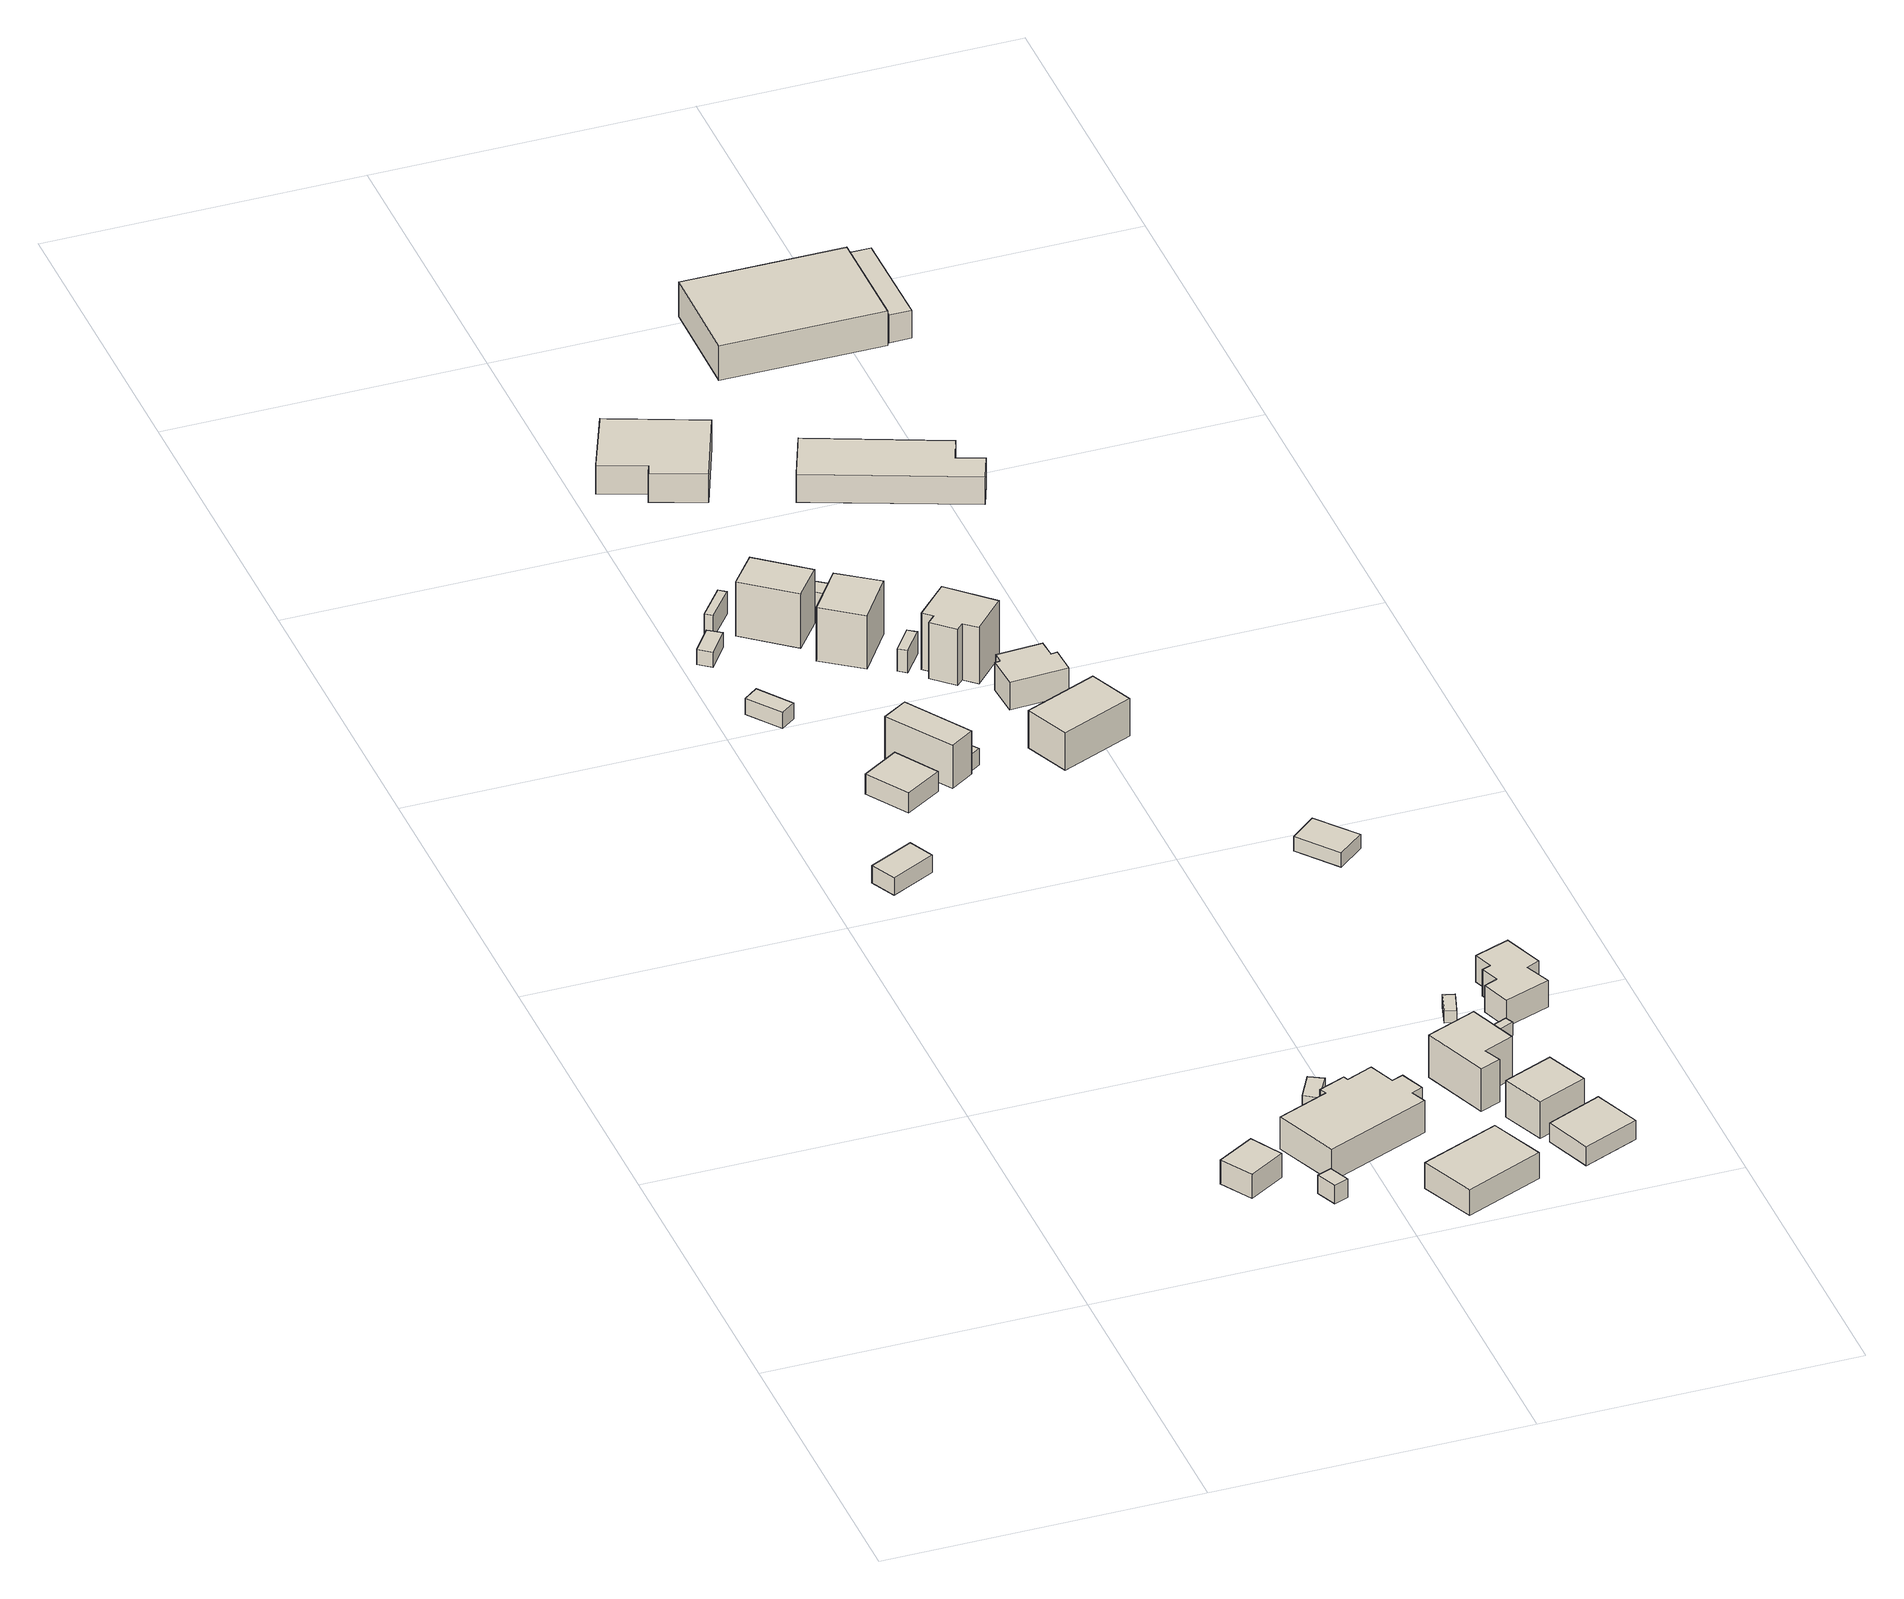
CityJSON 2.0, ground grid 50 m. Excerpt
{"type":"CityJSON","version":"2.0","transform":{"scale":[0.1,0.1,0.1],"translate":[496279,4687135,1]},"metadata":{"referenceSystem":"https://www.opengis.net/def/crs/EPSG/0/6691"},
"CityObjects":{
"building1":{"type":"Building","attributes":{"usage":"461","yearOfConstruction":"0001","measuredHeight":13,"storeysAboveGround":9999,"storeysBelowGround":9999,"BuildingDetailAttribute.siteArea":-9999,"BuildingDetailAttribute.totalFloorArea":-9999,"BuildingDetailAttribute.buildingFootprintArea":-9999,"BuildingDetailAttribute.buildingRoofEdgeArea":-9999,"BuildingDetailAttribute.buildingStructureOrgType":"9","BuildingDetailAttribute.fireproofStructureType":"1011","BuildingDetailAttribute.urbanPlanType":"21","BuildingDetailAttribute.areaClassificationType":"22","BuildingDetailAttribute.districtsAndZonesType":"99","BuildingDetailAttribute.landUseType":"231","BuildingDetailAttribute.buildingCoverageRate":-9999,"BuildingDetailAttribute.floorAreaRate":-9999,"BuildingDetailAttribute.specifiedBuildingCoverageRate":-9999,"BuildingDetailAttribute.specifiedFloorAreaRate":-9999,"BuildingDetailAttribute.surveyYear":2018,"TsunamiRiskAttribute.description":"1","TsunamiRiskAttribute.rank":"2","TsunamiRiskAttribute.depth":0.58,"LandSlideRiskAttribute.description":"1","LandSlideRiskAttribute.areaType":"2","BuildingIDAttribute.prefecture":"01","BuildingIDAttribute.city":"01205","RealEstateIDAttribute.realEstateIDOfBuilding":"4302000074258-0000","RealEstateIDAttribute.numberOfRealEstateIDOfLand":52,"RealEstateIDAttribute.realEstateIDOfLand":"4302000085739-0000","RealEstateIDAttribute.matchingScore":96},"geometry":[{"type":"Solid","lod":"1","boundaries":[[[[0,1,2,3]],[[2,4,5,3]],[[1,6,4,2]],[[0,7,6,1]],[[3,5,7,0]],[[4,6,7,5]]]]}]},
"building2":{"type":"Building","attributes":{"usage":"431","yearOfConstruction":1957,"measuredHeight":-9999,"storeysAboveGround":1,"storeysBelowGround":9999,"BuildingDetailAttribute.siteArea":4878,"BuildingDetailAttribute.totalFloorArea":60,"BuildingDetailAttribute.buildingFootprintArea":60,"BuildingDetailAttribute.buildingRoofEdgeArea":34.9,"BuildingDetailAttribute.buildingStructureOrgType":"1","BuildingDetailAttribute.fireproofStructureType":"1003","BuildingDetailAttribute.urbanPlanType":"21","BuildingDetailAttribute.areaClassificationType":"22","BuildingDetailAttribute.districtsAndZonesType":"5","BuildingDetailAttribute.landUseType":"261","BuildingDetailAttribute.buildingCoverageRate":1,"BuildingDetailAttribute.floorAreaRate":1,"BuildingDetailAttribute.specifiedBuildingCoverageRate":60,"BuildingDetailAttribute.specifiedFloorAreaRate":200,"BuildingDetailAttribute.surveyYear":2018,"LandSlideRiskAttribute.description":"2","LandSlideRiskAttribute.areaType":"1","BuildingIDAttribute.prefecture":"01","BuildingIDAttribute.city":"01205"},"geometry":[{"type":"Solid","lod":"1","boundaries":[[[[8,9,10,11]],[[10,12,13,11]],[[9,14,12,10]],[[8,15,14,9]],[[11,13,15,8]],[[12,14,15,13]]]]}]},
"building3":{"type":"Building","attributes":{"usage":"461","yearOfConstruction":"0001","measuredHeight":3.5,"storeysAboveGround":9999,"storeysBelowGround":9999,"BuildingDetailAttribute.siteArea":-9999,"BuildingDetailAttribute.totalFloorArea":-9999,"BuildingDetailAttribute.buildingFootprintArea":-9999,"BuildingDetailAttribute.buildingRoofEdgeArea":-9999,"BuildingDetailAttribute.buildingStructureOrgType":"9","BuildingDetailAttribute.fireproofStructureType":"1011","BuildingDetailAttribute.urbanPlanType":"21","BuildingDetailAttribute.areaClassificationType":"22","BuildingDetailAttribute.districtsAndZonesType":"99","BuildingDetailAttribute.landUseType":"231","BuildingDetailAttribute.buildingCoverageRate":-9999,"BuildingDetailAttribute.floorAreaRate":-9999,"BuildingDetailAttribute.specifiedBuildingCoverageRate":-9999,"BuildingDetailAttribute.specifiedFloorAreaRate":-9999,"BuildingDetailAttribute.surveyYear":2018,"TsunamiRiskAttribute.description":"1","TsunamiRiskAttribute.rank":"2","TsunamiRiskAttribute.depth":1.19,"LandSlideRiskAttribute.description":"1","LandSlideRiskAttribute.areaType":"1","BuildingIDAttribute.prefecture":"01","BuildingIDAttribute.city":"01205"},"geometry":[{"type":"Solid","lod":"1","boundaries":[[[[16,17,18,19]],[[18,20,21,19]],[[17,22,20,18]],[[16,23,22,17]],[[19,21,23,16]],[[20,22,23,21]]]]}]},
"building4":{"type":"Building","attributes":{"usage":"461","yearOfConstruction":"0001","measuredHeight":2.8,"storeysAboveGround":9999,"storeysBelowGround":9999,"BuildingDetailAttribute.siteArea":-9999,"BuildingDetailAttribute.totalFloorArea":-9999,"BuildingDetailAttribute.buildingFootprintArea":-9999,"BuildingDetailAttribute.buildingRoofEdgeArea":-9999,"BuildingDetailAttribute.buildingStructureOrgType":"9","BuildingDetailAttribute.fireproofStructureType":"1011","BuildingDetailAttribute.urbanPlanType":"21","BuildingDetailAttribute.areaClassificationType":"22","BuildingDetailAttribute.districtsAndZonesType":"99","BuildingDetailAttribute.landUseType":"231","BuildingDetailAttribute.buildingCoverageRate":-9999,"BuildingDetailAttribute.floorAreaRate":-9999,"BuildingDetailAttribute.specifiedBuildingCoverageRate":-9999,"BuildingDetailAttribute.specifiedFloorAreaRate":-9999,"BuildingDetailAttribute.surveyYear":2018,"TsunamiRiskAttribute.description":"1","TsunamiRiskAttribute.rank":"2","TsunamiRiskAttribute.depth":0.95,"LandSlideRiskAttribute.description":"2","LandSlideRiskAttribute.areaType":"1","BuildingIDAttribute.prefecture":"01","BuildingIDAttribute.city":"01205"},"geometry":[{"type":"Solid","lod":"1","boundaries":[[[[24,25,26,27]],[[26,28,29,27]],[[25,30,28,26]],[[24,31,30,25]],[[27,29,31,24]],[[28,30,31,29]]]]}]},
"building5":{"type":"Building","attributes":{"usage":"461","yearOfConstruction":"0001","measuredHeight":2.9,"storeysAboveGround":9999,"storeysBelowGround":9999,"BuildingDetailAttribute.siteArea":-9999,"BuildingDetailAttribute.totalFloorArea":-9999,"BuildingDetailAttribute.buildingFootprintArea":-9999,"BuildingDetailAttribute.buildingRoofEdgeArea":-9999,"BuildingDetailAttribute.buildingStructureOrgType":"9","BuildingDetailAttribute.fireproofStructureType":"1011","BuildingDetailAttribute.urbanPlanType":"21","BuildingDetailAttribute.areaClassificationType":"22","BuildingDetailAttribute.districtsAndZonesType":"99","BuildingDetailAttribute.landUseType":"231","BuildingDetailAttribute.buildingCoverageRate":-9999,"BuildingDetailAttribute.floorAreaRate":-9999,"BuildingDetailAttribute.specifiedBuildingCoverageRate":-9999,"BuildingDetailAttribute.specifiedFloorAreaRate":-9999,"BuildingDetailAttribute.surveyYear":2018,"TsunamiRiskAttribute.description":"1","TsunamiRiskAttribute.rank":"2","TsunamiRiskAttribute.depth":1.48,"BuildingIDAttribute.prefecture":"01","BuildingIDAttribute.city":"01205"},"geometry":[{"type":"Solid","lod":"1","boundaries":[[[[32,33,34,35]],[[34,36,37,35]],[[33,38,36,34]],[[32,39,38,33]],[[35,37,39,32]],[[36,38,39,37]]]]}]},
"building6":{"type":"Building","attributes":{"usage":"411","yearOfConstruction":1973,"measuredHeight":5,"storeysAboveGround":1,"storeysBelowGround":9999,"BuildingDetailAttribute.siteArea":121,"BuildingDetailAttribute.totalFloorArea":51,"BuildingDetailAttribute.buildingFootprintArea":51,"BuildingDetailAttribute.buildingRoofEdgeArea":54.4,"BuildingDetailAttribute.buildingStructureOrgType":"1","BuildingDetailAttribute.fireproofStructureType":"1003","BuildingDetailAttribute.urbanPlanType":"21","BuildingDetailAttribute.areaClassificationType":"22","BuildingDetailAttribute.districtsAndZonesType":"5","BuildingDetailAttribute.landUseType":"261","BuildingDetailAttribute.buildingCoverageRate":42,"BuildingDetailAttribute.floorAreaRate":42,"BuildingDetailAttribute.specifiedBuildingCoverageRate":60,"BuildingDetailAttribute.specifiedFloorAreaRate":200,"BuildingDetailAttribute.surveyYear":2018,"TsunamiRiskAttribute.description":"1","TsunamiRiskAttribute.rank":"2","TsunamiRiskAttribute.depth":1.14,"LandSlideRiskAttribute.description":"2","LandSlideRiskAttribute.areaType":"1","BuildingIDAttribute.prefecture":"01","BuildingIDAttribute.city":"01205","RealEstateIDAttribute.realEstateIDOfBuilding":"4302000074295-0000","RealEstateIDAttribute.numberOfRealEstateIDOfLand":1,"RealEstateIDAttribute.realEstateIDOfLand":"4302000085836-0000","RealEstateIDAttribute.matchingScore":93},"geometry":[{"type":"Solid","lod":"1","boundaries":[[[[40,41,42,43]],[[42,44,45,43]],[[41,46,44,42]],[[40,47,46,41]],[[43,45,47,40]],[[44,46,47,45]]]]}]},
"building7":{"type":"Building","attributes":{"usage":"461","yearOfConstruction":"0001","measuredHeight":6,"storeysAboveGround":9999,"storeysBelowGround":9999,"BuildingDetailAttribute.siteArea":-9999,"BuildingDetailAttribute.totalFloorArea":-9999,"BuildingDetailAttribute.buildingFootprintArea":-9999,"BuildingDetailAttribute.buildingRoofEdgeArea":-9999,"BuildingDetailAttribute.buildingStructureOrgType":"9","BuildingDetailAttribute.fireproofStructureType":"1011","BuildingDetailAttribute.urbanPlanType":"21","BuildingDetailAttribute.areaClassificationType":"22","BuildingDetailAttribute.districtsAndZonesType":"99","BuildingDetailAttribute.landUseType":"231","BuildingDetailAttribute.buildingCoverageRate":-9999,"BuildingDetailAttribute.floorAreaRate":-9999,"BuildingDetailAttribute.specifiedBuildingCoverageRate":-9999,"BuildingDetailAttribute.specifiedFloorAreaRate":-9999,"BuildingDetailAttribute.surveyYear":2018,"TsunamiRiskAttribute.description":"1","TsunamiRiskAttribute.rank":"2","TsunamiRiskAttribute.depth":1.5,"LandSlideRiskAttribute.description":"1","LandSlideRiskAttribute.areaType":"1","BuildingIDAttribute.prefecture":"01","BuildingIDAttribute.city":"01205"},"geometry":[{"type":"Solid","lod":"1","boundaries":[[[[48,49,50,51]],[[50,52,53,51]],[[49,54,52,50]],[[48,55,54,49]],[[51,53,55,48]],[[52,54,55,53]]]]}]},
"building8":{"type":"Building","attributes":{"usage":"422","yearOfConstruction":1994,"measuredHeight":6.9,"storeysAboveGround":1,"storeysBelowGround":9999,"BuildingDetailAttribute.siteArea":958,"BuildingDetailAttribute.totalFloorArea":184,"BuildingDetailAttribute.buildingFootprintArea":184,"BuildingDetailAttribute.buildingRoofEdgeArea":212.6,"BuildingDetailAttribute.buildingStructureOrgType":"1","BuildingDetailAttribute.fireproofStructureType":"1003","BuildingDetailAttribute.urbanPlanType":"21","BuildingDetailAttribute.areaClassificationType":"22","BuildingDetailAttribute.districtsAndZonesType":"5","BuildingDetailAttribute.landUseType":"261","BuildingDetailAttribute.buildingCoverageRate":19,"BuildingDetailAttribute.floorAreaRate":19,"BuildingDetailAttribute.specifiedBuildingCoverageRate":60,"BuildingDetailAttribute.specifiedFloorAreaRate":200,"BuildingDetailAttribute.surveyYear":2018,"TsunamiRiskAttribute.description":"1","TsunamiRiskAttribute.rank":"2","TsunamiRiskAttribute.depth":1.71,"LandSlideRiskAttribute.description":"1","LandSlideRiskAttribute.areaType":"2","BuildingIDAttribute.prefecture":"01","BuildingIDAttribute.city":"01205","RealEstateIDAttribute.realEstateIDOfBuilding":"4302001102272-0000","RealEstateIDAttribute.numberOfRealEstateIDOfLand":3,"RealEstateIDAttribute.realEstateIDOfLand":"4302000085743-0000","RealEstateIDAttribute.matchingScore":97},"geometry":[{"type":"Solid","lod":"1","boundaries":[[[[56,57,58,59,60,61,62,63,64,65,66,67]],[[66,68,69,67]],[[65,70,68,66]],[[64,71,70,65]],[[63,72,71,64]],[[62,73,72,63]],[[61,74,73,62]],[[60,75,74,61]],[[59,76,75,60]],[[58,77,76,59]],[[57,78,77,58]],[[56,79,78,57]],[[67,69,79,56]],[[68,70,71,72,73,74,75,76,77,78,79,69]]]]}]},
"building9":{"type":"Building","attributes":{"usage":"461","yearOfConstruction":"0001","measuredHeight":4.2,"storeysAboveGround":9999,"storeysBelowGround":9999,"BuildingDetailAttribute.siteArea":-9999,"BuildingDetailAttribute.totalFloorArea":-9999,"BuildingDetailAttribute.buildingFootprintArea":-9999,"BuildingDetailAttribute.buildingRoofEdgeArea":-9999,"BuildingDetailAttribute.buildingStructureOrgType":"9","BuildingDetailAttribute.fireproofStructureType":"1011","BuildingDetailAttribute.urbanPlanType":"21","BuildingDetailAttribute.areaClassificationType":"22","BuildingDetailAttribute.districtsAndZonesType":"99","BuildingDetailAttribute.landUseType":"231","BuildingDetailAttribute.buildingCoverageRate":-9999,"BuildingDetailAttribute.floorAreaRate":-9999,"BuildingDetailAttribute.specifiedBuildingCoverageRate":-9999,"BuildingDetailAttribute.specifiedFloorAreaRate":-9999,"BuildingDetailAttribute.surveyYear":2018,"TsunamiRiskAttribute.description":"1","TsunamiRiskAttribute.rank":"2","TsunamiRiskAttribute.depth":1.62,"BuildingIDAttribute.prefecture":"01","BuildingIDAttribute.city":"01205"},"geometry":[{"type":"Solid","lod":"1","boundaries":[[[[80,81,82,83]],[[82,84,85,83]],[[81,86,84,82]],[[80,87,86,81]],[[83,85,87,80]],[[84,86,87,85]]]]}]},
"building10":{"type":"Building","attributes":{"usage":"411","yearOfConstruction":1980,"measuredHeight":8.4,"storeysAboveGround":2,"storeysBelowGround":9999,"BuildingDetailAttribute.siteArea":165,"BuildingDetailAttribute.totalFloorArea":97,"BuildingDetailAttribute.buildingFootprintArea":58,"BuildingDetailAttribute.buildingRoofEdgeArea":54.9,"BuildingDetailAttribute.buildingStructureOrgType":"1","BuildingDetailAttribute.fireproofStructureType":"1003","BuildingDetailAttribute.urbanPlanType":"21","BuildingDetailAttribute.areaClassificationType":"22","BuildingDetailAttribute.districtsAndZonesType":"5","BuildingDetailAttribute.landUseType":"261","BuildingDetailAttribute.buildingCoverageRate":35,"BuildingDetailAttribute.floorAreaRate":59,"BuildingDetailAttribute.specifiedBuildingCoverageRate":60,"BuildingDetailAttribute.specifiedFloorAreaRate":200,"BuildingDetailAttribute.surveyYear":2018,"TsunamiRiskAttribute.description":"1","TsunamiRiskAttribute.rank":"2","TsunamiRiskAttribute.depth":1.14,"LandSlideRiskAttribute.description":"2","LandSlideRiskAttribute.areaType":"1","BuildingIDAttribute.prefecture":"01","BuildingIDAttribute.city":"01205","RealEstateIDAttribute.realEstateIDOfBuilding":"4302000074296-0000","RealEstateIDAttribute.numberOfRealEstateIDOfLand":1,"RealEstateIDAttribute.realEstateIDOfLand":"4302000085837-0000","RealEstateIDAttribute.matchingScore":94},"geometry":[{"type":"Solid","lod":"1","boundaries":[[[[88,89,90,91]],[[90,92,93,91]],[[89,94,92,90]],[[88,95,94,89]],[[91,93,95,88]],[[92,94,95,93]]]]}]},
"building11":{"type":"Building","attributes":{"usage":"411","yearOfConstruction":1952,"measuredHeight":5.5,"storeysAboveGround":1,"storeysBelowGround":9999,"BuildingDetailAttribute.siteArea":214,"BuildingDetailAttribute.totalFloorArea":62,"BuildingDetailAttribute.buildingFootprintArea":62,"BuildingDetailAttribute.buildingRoofEdgeArea":127.9,"BuildingDetailAttribute.buildingStructureOrgType":"1","BuildingDetailAttribute.fireproofStructureType":"1003","BuildingDetailAttribute.urbanPlanType":"21","BuildingDetailAttribute.areaClassificationType":"22","BuildingDetailAttribute.districtsAndZonesType":"5","BuildingDetailAttribute.landUseType":"261","BuildingDetailAttribute.buildingCoverageRate":29,"BuildingDetailAttribute.floorAreaRate":29,"BuildingDetailAttribute.specifiedBuildingCoverageRate":60,"BuildingDetailAttribute.specifiedFloorAreaRate":200,"BuildingDetailAttribute.surveyYear":2018,"TsunamiRiskAttribute.description":"1","TsunamiRiskAttribute.rank":"2","TsunamiRiskAttribute.depth":2.67,"LandSlideRiskAttribute.description":"1","LandSlideRiskAttribute.areaType":"1","BuildingIDAttribute.prefecture":"01","BuildingIDAttribute.city":"01205","RealEstateIDAttribute.realEstateIDOfBuilding":"4302001149193-0000","RealEstateIDAttribute.numberOfRealEstateIDOfLand":1,"RealEstateIDAttribute.realEstateIDOfLand":"4302000085769-0000","RealEstateIDAttribute.matchingScore":97},"geometry":[{"type":"Solid","lod":"1","boundaries":[[[[96,97,98,99]],[[98,100,101,99]],[[97,102,100,98]],[[96,103,102,97]],[[99,101,103,96]],[[100,102,103,101]]]]}]},
"building12":{"type":"Building","attributes":{"usage":"411","yearOfConstruction":1960,"measuredHeight":7.2,"storeysAboveGround":1,"storeysBelowGround":9999,"BuildingDetailAttribute.siteArea":-9999,"BuildingDetailAttribute.totalFloorArea":39,"BuildingDetailAttribute.buildingFootprintArea":39,"BuildingDetailAttribute.buildingRoofEdgeArea":7,"BuildingDetailAttribute.buildingStructureOrgType":"1","BuildingDetailAttribute.fireproofStructureType":"1003","BuildingDetailAttribute.urbanPlanType":"21","BuildingDetailAttribute.areaClassificationType":"22","BuildingDetailAttribute.districtsAndZonesType":"5","BuildingDetailAttribute.landUseType":"261","BuildingDetailAttribute.buildingCoverageRate":-9999,"BuildingDetailAttribute.floorAreaRate":-9999,"BuildingDetailAttribute.specifiedBuildingCoverageRate":60,"BuildingDetailAttribute.specifiedFloorAreaRate":200,"BuildingDetailAttribute.surveyYear":2018,"TsunamiRiskAttribute.description":"1","TsunamiRiskAttribute.rank":"2","TsunamiRiskAttribute.depth":1.55,"LandSlideRiskAttribute.description":"2","LandSlideRiskAttribute.areaType":"1","BuildingIDAttribute.prefecture":"01","BuildingIDAttribute.city":"01205"},"geometry":[{"type":"Solid","lod":"1","boundaries":[[[[104,105,106,107]],[[106,108,109,107]],[[105,110,108,106]],[[104,111,110,105]],[[107,109,111,104]],[[108,110,111,109]]]]}]},
"building13":{"type":"Building","attributes":{"usage":"411","yearOfConstruction":2000,"measuredHeight":10.7,"storeysAboveGround":2,"storeysBelowGround":9999,"BuildingDetailAttribute.siteArea":300,"BuildingDetailAttribute.totalFloorArea":104,"BuildingDetailAttribute.buildingFootprintArea":65,"BuildingDetailAttribute.buildingRoofEdgeArea":63.3,"BuildingDetailAttribute.buildingStructureOrgType":"1","BuildingDetailAttribute.fireproofStructureType":"1003","BuildingDetailAttribute.urbanPlanType":"21","BuildingDetailAttribute.areaClassificationType":"22","BuildingDetailAttribute.districtsAndZonesType":"5","BuildingDetailAttribute.landUseType":"261","BuildingDetailAttribute.buildingCoverageRate":22,"BuildingDetailAttribute.floorAreaRate":35,"BuildingDetailAttribute.specifiedBuildingCoverageRate":60,"BuildingDetailAttribute.specifiedFloorAreaRate":200,"BuildingDetailAttribute.surveyYear":2018,"TsunamiRiskAttribute.description":"1","TsunamiRiskAttribute.rank":"2","TsunamiRiskAttribute.depth":1.62,"BuildingIDAttribute.prefecture":"01","BuildingIDAttribute.city":"01205","RealEstateIDAttribute.realEstateIDOfBuilding":"4302001122298-0000","RealEstateIDAttribute.numberOfRealEstateIDOfLand":1,"RealEstateIDAttribute.realEstateIDOfLand":"4302001115067-0000","RealEstateIDAttribute.matchingScore":91},"geometry":[{"type":"Solid","lod":"1","boundaries":[[[[112,113,114,115]],[[114,116,117,115]],[[113,118,116,114]],[[112,119,118,113]],[[115,117,119,112]],[[116,118,119,117]]]]}]},
"building14":{"type":"Building","attributes":{"usage":"411","yearOfConstruction":2000,"measuredHeight":9.6,"storeysAboveGround":2,"storeysBelowGround":9999,"BuildingDetailAttribute.siteArea":306,"BuildingDetailAttribute.totalFloorArea":136,"BuildingDetailAttribute.buildingFootprintArea":75,"BuildingDetailAttribute.buildingRoofEdgeArea":67.8,"BuildingDetailAttribute.buildingStructureOrgType":"1","BuildingDetailAttribute.fireproofStructureType":"1003","BuildingDetailAttribute.urbanPlanType":"21","BuildingDetailAttribute.areaClassificationType":"22","BuildingDetailAttribute.districtsAndZonesType":"5","BuildingDetailAttribute.landUseType":"261","BuildingDetailAttribute.buildingCoverageRate":25,"BuildingDetailAttribute.floorAreaRate":44,"BuildingDetailAttribute.specifiedBuildingCoverageRate":60,"BuildingDetailAttribute.specifiedFloorAreaRate":200,"BuildingDetailAttribute.surveyYear":2018,"TsunamiRiskAttribute.description":"1","TsunamiRiskAttribute.rank":"2","TsunamiRiskAttribute.depth":1.17,"LandSlideRiskAttribute.description":"2","LandSlideRiskAttribute.areaType":"1","BuildingIDAttribute.prefecture":"01","BuildingIDAttribute.city":"01205","RealEstateIDAttribute.realEstateIDOfBuilding":"4302001122644-0000","RealEstateIDAttribute.numberOfRealEstateIDOfLand":1,"RealEstateIDAttribute.realEstateIDOfLand":"4302000085829-0000","RealEstateIDAttribute.matchingScore":90},"geometry":[{"type":"Solid","lod":"1","boundaries":[[[[120,121,122,123]],[[122,124,125,123]],[[121,126,124,122]],[[120,127,126,121]],[[123,125,127,120]],[[124,126,127,125]]]]}]},
"building15":{"type":"Building","attributes":{"usage":"461","yearOfConstruction":"0001","measuredHeight":5.3,"storeysAboveGround":9999,"storeysBelowGround":9999,"BuildingDetailAttribute.siteArea":-9999,"BuildingDetailAttribute.totalFloorArea":-9999,"BuildingDetailAttribute.buildingFootprintArea":-9999,"BuildingDetailAttribute.buildingRoofEdgeArea":-9999,"BuildingDetailAttribute.buildingStructureOrgType":"9","BuildingDetailAttribute.fireproofStructureType":"1011","BuildingDetailAttribute.urbanPlanType":"21","BuildingDetailAttribute.areaClassificationType":"22","BuildingDetailAttribute.districtsAndZonesType":"99","BuildingDetailAttribute.landUseType":"231","BuildingDetailAttribute.buildingCoverageRate":-9999,"BuildingDetailAttribute.floorAreaRate":-9999,"BuildingDetailAttribute.specifiedBuildingCoverageRate":-9999,"BuildingDetailAttribute.specifiedFloorAreaRate":-9999,"BuildingDetailAttribute.surveyYear":2018,"TsunamiRiskAttribute.description":"1","TsunamiRiskAttribute.rank":"2","TsunamiRiskAttribute.depth":2.6,"BuildingIDAttribute.prefecture":"01","BuildingIDAttribute.city":"01205"},"geometry":[{"type":"Solid","lod":"1","boundaries":[[[[128,129,130,131]],[[130,132,133,131]],[[129,134,132,130]],[[128,135,134,129]],[[131,133,135,128]],[[132,134,135,133]]]]}]},
"building16":{"type":"Building","attributes":{"usage":"461","yearOfConstruction":"0001","measuredHeight":4.1,"storeysAboveGround":9999,"storeysBelowGround":9999,"BuildingDetailAttribute.siteArea":-9999,"BuildingDetailAttribute.totalFloorArea":-9999,"BuildingDetailAttribute.buildingFootprintArea":-9999,"BuildingDetailAttribute.buildingRoofEdgeArea":-9999,"BuildingDetailAttribute.buildingStructureOrgType":"9","BuildingDetailAttribute.fireproofStructureType":"1011","BuildingDetailAttribute.urbanPlanType":"21","BuildingDetailAttribute.areaClassificationType":"22","BuildingDetailAttribute.districtsAndZonesType":"99","BuildingDetailAttribute.landUseType":"231","BuildingDetailAttribute.buildingCoverageRate":-9999,"BuildingDetailAttribute.floorAreaRate":-9999,"BuildingDetailAttribute.specifiedBuildingCoverageRate":-9999,"BuildingDetailAttribute.specifiedFloorAreaRate":-9999,"BuildingDetailAttribute.surveyYear":2018,"TsunamiRiskAttribute.description":"1","TsunamiRiskAttribute.rank":"2","TsunamiRiskAttribute.depth":1.44,"BuildingIDAttribute.prefecture":"01","BuildingIDAttribute.city":"01205"},"geometry":[{"type":"Solid","lod":"1","boundaries":[[[[136,137,138,139]],[[138,140,141,139]],[[137,142,140,138]],[[136,143,142,137]],[[139,141,143,136]],[[140,142,143,141]]]]}]},
"building17":{"type":"Building","attributes":{"usage":"401","yearOfConstruction":"0001","measuredHeight":7.5,"storeysAboveGround":1,"storeysBelowGround":9999,"BuildingDetailAttribute.siteArea":-9999,"BuildingDetailAttribute.totalFloorArea":176,"BuildingDetailAttribute.buildingFootprintArea":176,"BuildingDetailAttribute.buildingRoofEdgeArea":203.8,"BuildingDetailAttribute.buildingStructureOrgType":"2","BuildingDetailAttribute.fireproofStructureType":"1002","BuildingDetailAttribute.urbanPlanType":"21","BuildingDetailAttribute.areaClassificationType":"22","BuildingDetailAttribute.districtsAndZonesType":"12","BuildingDetailAttribute.landUseType":"261","BuildingDetailAttribute.buildingCoverageRate":-9999,"BuildingDetailAttribute.floorAreaRate":-9999,"BuildingDetailAttribute.specifiedBuildingCoverageRate":-9999,"BuildingDetailAttribute.specifiedFloorAreaRate":-9999,"BuildingDetailAttribute.surveyYear":2018,"TsunamiRiskAttribute.description":"1","TsunamiRiskAttribute.rank":"3","TsunamiRiskAttribute.depth":3.83,"BuildingIDAttribute.prefecture":"01","BuildingIDAttribute.city":"01205","RealEstateIDAttribute.realEstateIDOfBuilding":"4302000083632-0000","RealEstateIDAttribute.numberOfRealEstateIDOfLand":16,"RealEstateIDAttribute.realEstateIDOfLand":"4302000094026-0000","RealEstateIDAttribute.matchingScore":98},"geometry":[{"type":"Solid","lod":"1","boundaries":[[[[144,145,146,147,148,149]],[[148,150,151,149]],[[147,152,150,148]],[[146,153,152,147]],[[145,154,153,146]],[[144,155,154,145]],[[149,151,155,144]],[[150,152,153,154,155,151]]]]}]},
"building18":{"type":"Building","attributes":{"usage":"411","yearOfConstruction":1993,"measuredHeight":8.3,"storeysAboveGround":2,"storeysBelowGround":9999,"BuildingDetailAttribute.siteArea":237,"BuildingDetailAttribute.totalFloorArea":184,"BuildingDetailAttribute.buildingFootprintArea":94,"BuildingDetailAttribute.buildingRoofEdgeArea":82.8,"BuildingDetailAttribute.buildingStructureOrgType":"1","BuildingDetailAttribute.fireproofStructureType":"1003","BuildingDetailAttribute.urbanPlanType":"21","BuildingDetailAttribute.areaClassificationType":"22","BuildingDetailAttribute.districtsAndZonesType":"5","BuildingDetailAttribute.landUseType":"261","BuildingDetailAttribute.buildingCoverageRate":40,"BuildingDetailAttribute.floorAreaRate":78,"BuildingDetailAttribute.specifiedBuildingCoverageRate":60,"BuildingDetailAttribute.specifiedFloorAreaRate":200,"BuildingDetailAttribute.surveyYear":2018,"TsunamiRiskAttribute.description":"1","TsunamiRiskAttribute.rank":"3","TsunamiRiskAttribute.depth":3.53,"LandSlideRiskAttribute.description":"1","LandSlideRiskAttribute.areaType":"1","BuildingIDAttribute.prefecture":"01","BuildingIDAttribute.city":"01205","RealEstateIDAttribute.realEstateIDOfBuilding":"4302000074262-0000","RealEstateIDAttribute.numberOfRealEstateIDOfLand":1,"RealEstateIDAttribute.realEstateIDOfLand":"4302000085741-0000","RealEstateIDAttribute.matchingScore":96},"geometry":[{"type":"Solid","lod":"1","boundaries":[[[[156,157,158,159,160,161]],[[160,162,163,161]],[[159,164,162,160]],[[158,165,164,159]],[[157,166,165,158]],[[156,167,166,157]],[[161,163,167,156]],[[162,164,165,166,167,163]]]]}]},
"building19":{"type":"Building","attributes":{"usage":"411","yearOfConstruction":1966,"measuredHeight":6.9,"storeysAboveGround":2,"storeysBelowGround":9999,"BuildingDetailAttribute.siteArea":255,"BuildingDetailAttribute.totalFloorArea":98,"BuildingDetailAttribute.buildingFootprintArea":58,"BuildingDetailAttribute.buildingRoofEdgeArea":62,"BuildingDetailAttribute.buildingStructureOrgType":"1","BuildingDetailAttribute.fireproofStructureType":"1003","BuildingDetailAttribute.urbanPlanType":"21","BuildingDetailAttribute.areaClassificationType":"22","BuildingDetailAttribute.districtsAndZonesType":"5","BuildingDetailAttribute.landUseType":"261","BuildingDetailAttribute.buildingCoverageRate":23,"BuildingDetailAttribute.floorAreaRate":38,"BuildingDetailAttribute.specifiedBuildingCoverageRate":60,"BuildingDetailAttribute.specifiedFloorAreaRate":200,"BuildingDetailAttribute.surveyYear":2018,"TsunamiRiskAttribute.description":"1","TsunamiRiskAttribute.rank":"3","TsunamiRiskAttribute.depth":3.11,"LandSlideRiskAttribute.description":"1","LandSlideRiskAttribute.areaType":"1","BuildingIDAttribute.prefecture":"01","BuildingIDAttribute.city":"01205"},"geometry":[{"type":"Solid","lod":"1","boundaries":[[[[168,169,170,171]],[[170,172,173,171]],[[169,174,172,170]],[[168,175,174,169]],[[171,173,175,168]],[[172,174,175,173]]]]}]},
"building20":{"type":"Building","attributes":{"usage":"411","yearOfConstruction":1999,"measuredHeight":10.8,"storeysAboveGround":2,"storeysBelowGround":9999,"BuildingDetailAttribute.siteArea":238,"BuildingDetailAttribute.totalFloorArea":130,"BuildingDetailAttribute.buildingFootprintArea":67,"BuildingDetailAttribute.buildingRoofEdgeArea":72.9,"BuildingDetailAttribute.buildingStructureOrgType":"1","BuildingDetailAttribute.fireproofStructureType":"1003","BuildingDetailAttribute.urbanPlanType":"21","BuildingDetailAttribute.areaClassificationType":"22","BuildingDetailAttribute.districtsAndZonesType":"5","BuildingDetailAttribute.landUseType":"261","BuildingDetailAttribute.buildingCoverageRate":28,"BuildingDetailAttribute.floorAreaRate":55,"BuildingDetailAttribute.specifiedBuildingCoverageRate":60,"BuildingDetailAttribute.specifiedFloorAreaRate":200,"BuildingDetailAttribute.surveyYear":2018,"TsunamiRiskAttribute.description":"1","TsunamiRiskAttribute.rank":"2","TsunamiRiskAttribute.depth":2.46,"BuildingIDAttribute.prefecture":"01","BuildingIDAttribute.city":"01205","RealEstateIDAttribute.realEstateIDOfBuilding":"4302001117864-0000","RealEstateIDAttribute.numberOfRealEstateIDOfLand":1,"RealEstateIDAttribute.realEstateIDOfLand":"4302001114326-0000","RealEstateIDAttribute.matchingScore":92},"geometry":[{"type":"Solid","lod":"1","boundaries":[[[[176,177,178,179,180,181,182,183]],[[182,184,185,183]],[[181,186,184,182]],[[180,187,186,181]],[[179,188,187,180]],[[178,189,188,179]],[[177,190,189,178]],[[176,191,190,177]],[[183,185,191,176]],[[184,186,187,188,189,190,191,185]]]]}]},
"building21":{"type":"Building","attributes":{"usage":"461","yearOfConstruction":"0001","measuredHeight":5.4,"storeysAboveGround":9999,"storeysBelowGround":9999,"BuildingDetailAttribute.siteArea":-9999,"BuildingDetailAttribute.totalFloorArea":-9999,"BuildingDetailAttribute.buildingFootprintArea":-9999,"BuildingDetailAttribute.buildingRoofEdgeArea":-9999,"BuildingDetailAttribute.buildingStructureOrgType":"9","BuildingDetailAttribute.fireproofStructureType":"1011","BuildingDetailAttribute.urbanPlanType":"21","BuildingDetailAttribute.areaClassificationType":"22","BuildingDetailAttribute.districtsAndZonesType":"99","BuildingDetailAttribute.landUseType":"231","BuildingDetailAttribute.buildingCoverageRate":-9999,"BuildingDetailAttribute.floorAreaRate":-9999,"BuildingDetailAttribute.specifiedBuildingCoverageRate":-9999,"BuildingDetailAttribute.specifiedFloorAreaRate":-9999,"BuildingDetailAttribute.surveyYear":2018,"TsunamiRiskAttribute.description":"1","TsunamiRiskAttribute.rank":"3","TsunamiRiskAttribute.depth":3.49,"BuildingIDAttribute.prefecture":"01","BuildingIDAttribute.city":"01205","RealEstateIDAttribute.realEstateIDOfBuilding":"4302000074257-0000","RealEstateIDAttribute.numberOfRealEstateIDOfLand":52,"RealEstateIDAttribute.realEstateIDOfLand":"4302000085739-0000","RealEstateIDAttribute.matchingScore":89},"geometry":[{"type":"Solid","lod":"1","boundaries":[[[[192,193,194,195]],[[194,196,197,195]],[[193,198,196,194]],[[192,199,198,193]],[[195,197,199,192]],[[196,198,199,197]]]]}]},
"building22":{"type":"Building","attributes":{"usage":"411","yearOfConstruction":1976,"measuredHeight":7.2,"storeysAboveGround":2,"storeysBelowGround":9999,"BuildingDetailAttribute.siteArea":243,"BuildingDetailAttribute.totalFloorArea":123,"BuildingDetailAttribute.buildingFootprintArea":62,"BuildingDetailAttribute.buildingRoofEdgeArea":97.1,"BuildingDetailAttribute.buildingStructureOrgType":"1","BuildingDetailAttribute.fireproofStructureType":"1003","BuildingDetailAttribute.urbanPlanType":"21","BuildingDetailAttribute.areaClassificationType":"22","BuildingDetailAttribute.districtsAndZonesType":"5","BuildingDetailAttribute.landUseType":"261","BuildingDetailAttribute.buildingCoverageRate":26,"BuildingDetailAttribute.floorAreaRate":51,"BuildingDetailAttribute.specifiedBuildingCoverageRate":60,"BuildingDetailAttribute.specifiedFloorAreaRate":200,"BuildingDetailAttribute.surveyYear":2018,"TsunamiRiskAttribute.description":"1","TsunamiRiskAttribute.rank":"2","TsunamiRiskAttribute.depth":2.34,"LandSlideRiskAttribute.description":"2","LandSlideRiskAttribute.areaType":"1","BuildingIDAttribute.prefecture":"01","BuildingIDAttribute.city":"01205","RealEstateIDAttribute.realEstateIDOfBuilding":"4302000074294-0000","RealEstateIDAttribute.numberOfRealEstateIDOfLand":1,"RealEstateIDAttribute.realEstateIDOfLand":"4302000085832-0000","RealEstateIDAttribute.matchingScore":94},"geometry":[{"type":"Solid","lod":"1","boundaries":[[[[200,201,202,203]],[[202,204,205,203]],[[201,206,204,202]],[[200,207,206,201]],[[203,205,207,200]],[[204,206,207,205]]]]}]},
"building23":{"type":"Building","attributes":{"usage":"461","yearOfConstruction":"0001","measuredHeight":4.3,"storeysAboveGround":9999,"storeysBelowGround":9999,"BuildingDetailAttribute.siteArea":-9999,"BuildingDetailAttribute.totalFloorArea":-9999,"BuildingDetailAttribute.buildingFootprintArea":-9999,"BuildingDetailAttribute.buildingRoofEdgeArea":-9999,"BuildingDetailAttribute.buildingStructureOrgType":"9","BuildingDetailAttribute.fireproofStructureType":"1011","BuildingDetailAttribute.urbanPlanType":"21","BuildingDetailAttribute.areaClassificationType":"22","BuildingDetailAttribute.districtsAndZonesType":"99","BuildingDetailAttribute.landUseType":"231","BuildingDetailAttribute.buildingCoverageRate":-9999,"BuildingDetailAttribute.floorAreaRate":-9999,"BuildingDetailAttribute.specifiedBuildingCoverageRate":-9999,"BuildingDetailAttribute.specifiedFloorAreaRate":-9999,"BuildingDetailAttribute.surveyYear":2018,"TsunamiRiskAttribute.description":"1","TsunamiRiskAttribute.rank":"2","TsunamiRiskAttribute.depth":2.71,"LandSlideRiskAttribute.description":"1","LandSlideRiskAttribute.areaType":"1","BuildingIDAttribute.prefecture":"01","BuildingIDAttribute.city":"01205"},"geometry":[{"type":"Solid","lod":"1","boundaries":[[[[208,209,210,211]],[[210,212,213,211]],[[209,214,212,210]],[[208,215,214,209]],[[211,213,215,208]],[[212,214,215,213]]]]}]},
"building24":{"type":"Building","attributes":{"usage":"401","yearOfConstruction":1997,"measuredHeight":5,"storeysAboveGround":1,"storeysBelowGround":9999,"BuildingDetailAttribute.siteArea":135,"BuildingDetailAttribute.totalFloorArea":60,"BuildingDetailAttribute.buildingFootprintArea":60,"BuildingDetailAttribute.buildingRoofEdgeArea":61.9,"BuildingDetailAttribute.buildingStructureOrgType":"1","BuildingDetailAttribute.fireproofStructureType":"1003","BuildingDetailAttribute.urbanPlanType":"21","BuildingDetailAttribute.areaClassificationType":"22","BuildingDetailAttribute.districtsAndZonesType":"5","BuildingDetailAttribute.landUseType":"261","BuildingDetailAttribute.buildingCoverageRate":44,"BuildingDetailAttribute.floorAreaRate":44,"BuildingDetailAttribute.specifiedBuildingCoverageRate":60,"BuildingDetailAttribute.specifiedFloorAreaRate":200,"BuildingDetailAttribute.surveyYear":2018,"TsunamiRiskAttribute.description":"1","TsunamiRiskAttribute.rank":"2","TsunamiRiskAttribute.depth":2.58,"BuildingIDAttribute.prefecture":"01","BuildingIDAttribute.city":"01205","RealEstateIDAttribute.realEstateIDOfBuilding":"4302001109613-0000","RealEstateIDAttribute.numberOfRealEstateIDOfLand":1,"RealEstateIDAttribute.realEstateIDOfLand":"4302000085830-0000","RealEstateIDAttribute.matchingScore":92},"geometry":[{"type":"Solid","lod":"1","boundaries":[[[[216,217,218,219,220,221,222,223]],[[222,224,225,223]],[[221,226,224,222]],[[220,227,226,221]],[[219,228,227,220]],[[218,229,228,219]],[[217,230,229,218]],[[216,231,230,217]],[[223,225,231,216]],[[224,226,227,228,229,230,231,225]]]]}]},
"building25":{"type":"Building","attributes":{"usage":"461","yearOfConstruction":"0001","measuredHeight":3,"storeysAboveGround":9999,"storeysBelowGround":9999,"BuildingDetailAttribute.siteArea":-9999,"BuildingDetailAttribute.totalFloorArea":-9999,"BuildingDetailAttribute.buildingFootprintArea":-9999,"BuildingDetailAttribute.buildingRoofEdgeArea":-9999,"BuildingDetailAttribute.buildingStructureOrgType":"9","BuildingDetailAttribute.fireproofStructureType":"1011","BuildingDetailAttribute.urbanPlanType":"21","BuildingDetailAttribute.areaClassificationType":"22","BuildingDetailAttribute.districtsAndZonesType":"99","BuildingDetailAttribute.landUseType":"231","BuildingDetailAttribute.buildingCoverageRate":-9999,"BuildingDetailAttribute.floorAreaRate":-9999,"BuildingDetailAttribute.specifiedBuildingCoverageRate":-9999,"BuildingDetailAttribute.specifiedFloorAreaRate":-9999,"BuildingDetailAttribute.surveyYear":2018,"TsunamiRiskAttribute.description":"1","TsunamiRiskAttribute.rank":"3","TsunamiRiskAttribute.depth":3.37,"LandSlideRiskAttribute.description":"1","LandSlideRiskAttribute.areaType":"1","BuildingIDAttribute.prefecture":"01","BuildingIDAttribute.city":"01205"},"geometry":[{"type":"Solid","lod":"1","boundaries":[[[[232,233,234,235,236,237,238,239]],[[238,240,241,239]],[[237,242,240,238]],[[236,243,242,237]],[[235,244,243,236]],[[234,245,244,235]],[[233,246,245,234]],[[232,247,246,233]],[[239,241,247,232]],[[240,242,243,244,245,246,247,241]]]]}]},
"building26":{"type":"Building","attributes":{"usage":"411","yearOfConstruction":1966,"measuredHeight":6.7,"storeysAboveGround":2,"storeysBelowGround":9999,"BuildingDetailAttribute.siteArea":106,"BuildingDetailAttribute.totalFloorArea":98,"BuildingDetailAttribute.buildingFootprintArea":69,"BuildingDetailAttribute.buildingRoofEdgeArea":82.8,"BuildingDetailAttribute.buildingStructureOrgType":"1","BuildingDetailAttribute.fireproofStructureType":"1003","BuildingDetailAttribute.urbanPlanType":"21","BuildingDetailAttribute.areaClassificationType":"22","BuildingDetailAttribute.districtsAndZonesType":"5","BuildingDetailAttribute.landUseType":"261","BuildingDetailAttribute.buildingCoverageRate":65,"BuildingDetailAttribute.floorAreaRate":92,"BuildingDetailAttribute.specifiedBuildingCoverageRate":60,"BuildingDetailAttribute.specifiedFloorAreaRate":200,"BuildingDetailAttribute.surveyYear":2018,"TsunamiRiskAttribute.description":"1","TsunamiRiskAttribute.rank":"3","TsunamiRiskAttribute.depth":3.9,"LandSlideRiskAttribute.description":"1","LandSlideRiskAttribute.areaType":"1","BuildingIDAttribute.prefecture":"01","BuildingIDAttribute.city":"01205"},"geometry":[{"type":"Solid","lod":"1","boundaries":[[[[248,249,250,251,252,253,254,255,256,257]],[[256,258,259,257]],[[255,260,258,256]],[[254,261,260,255]],[[253,262,261,254]],[[252,263,262,253]],[[251,264,263,252]],[[250,265,264,251]],[[249,266,265,250]],[[248,267,266,249]],[[257,259,267,248]],[[258,260,261,262,263,264,265,266,267,259]]]]}]},
"building27":{"type":"Building","attributes":{"usage":"461","yearOfConstruction":"0001","measuredHeight":3.4,"storeysAboveGround":9999,"storeysBelowGround":9999,"BuildingDetailAttribute.siteArea":-9999,"BuildingDetailAttribute.totalFloorArea":-9999,"BuildingDetailAttribute.buildingFootprintArea":-9999,"BuildingDetailAttribute.buildingRoofEdgeArea":-9999,"BuildingDetailAttribute.buildingStructureOrgType":"9","BuildingDetailAttribute.fireproofStructureType":"1011","BuildingDetailAttribute.urbanPlanType":"21","BuildingDetailAttribute.areaClassificationType":"22","BuildingDetailAttribute.districtsAndZonesType":"99","BuildingDetailAttribute.landUseType":"231","BuildingDetailAttribute.buildingCoverageRate":-9999,"BuildingDetailAttribute.floorAreaRate":-9999,"BuildingDetailAttribute.specifiedBuildingCoverageRate":-9999,"BuildingDetailAttribute.specifiedFloorAreaRate":-9999,"BuildingDetailAttribute.surveyYear":2018,"TsunamiRiskAttribute.description":"1","TsunamiRiskAttribute.rank":"3","TsunamiRiskAttribute.depth":3.43,"LandSlideRiskAttribute.description":"1","LandSlideRiskAttribute.areaType":"2","BuildingIDAttribute.prefecture":"01","BuildingIDAttribute.city":"01205","RealEstateIDAttribute.realEstateIDOfBuilding":"4302001147858-0000","RealEstateIDAttribute.numberOfRealEstateIDOfLand":2,"RealEstateIDAttribute.realEstateIDOfLand":"4302000085856-0000","RealEstateIDAttribute.matchingScore":82},"geometry":[{"type":"Solid","lod":"1","boundaries":[[[[268,269,270,271]],[[270,272,273,271]],[[269,274,272,270]],[[268,275,274,269]],[[271,273,275,268]],[[272,274,275,273]]]]}]},
"building28":{"type":"Building","attributes":{"usage":"431","yearOfConstruction":"0001","measuredHeight":5.7,"storeysAboveGround":1,"storeysBelowGround":9999,"BuildingDetailAttribute.siteArea":-9999,"BuildingDetailAttribute.totalFloorArea":200,"BuildingDetailAttribute.buildingFootprintArea":200,"BuildingDetailAttribute.buildingRoofEdgeArea":226.8,"BuildingDetailAttribute.buildingStructureOrgType":"2","BuildingDetailAttribute.fireproofStructureType":"1002","BuildingDetailAttribute.urbanPlanType":"21","BuildingDetailAttribute.areaClassificationType":"22","BuildingDetailAttribute.districtsAndZonesType":"12","BuildingDetailAttribute.landUseType":"261","BuildingDetailAttribute.buildingCoverageRate":-9999,"BuildingDetailAttribute.floorAreaRate":-9999,"BuildingDetailAttribute.specifiedBuildingCoverageRate":-9999,"BuildingDetailAttribute.specifiedFloorAreaRate":-9999,"BuildingDetailAttribute.surveyYear":2018,"TsunamiRiskAttribute.description":"1","TsunamiRiskAttribute.rank":"3","TsunamiRiskAttribute.depth":3.76,"BuildingIDAttribute.prefecture":"01","BuildingIDAttribute.city":"01205","RealEstateIDAttribute.realEstateIDOfBuilding":"4302000083634-0000","RealEstateIDAttribute.numberOfRealEstateIDOfLand":1,"RealEstateIDAttribute.realEstateIDOfLand":"4302000094026-0000","RealEstateIDAttribute.matchingScore":96},"geometry":[{"type":"Solid","lod":"1","boundaries":[[[[276,277,278,279,280,281]],[[280,282,283,281]],[[279,284,282,280]],[[278,285,284,279]],[[277,286,285,278]],[[276,287,286,277]],[[281,283,287,276]],[[282,284,285,286,287,283]]]]}]},
"building29":{"type":"Building","attributes":{"usage":"461","yearOfConstruction":"0001","measuredHeight":6.7,"storeysAboveGround":9999,"storeysBelowGround":9999,"BuildingDetailAttribute.siteArea":-9999,"BuildingDetailAttribute.totalFloorArea":-9999,"BuildingDetailAttribute.buildingFootprintArea":-9999,"BuildingDetailAttribute.buildingRoofEdgeArea":-9999,"BuildingDetailAttribute.buildingStructureOrgType":"9","BuildingDetailAttribute.fireproofStructureType":"1011","BuildingDetailAttribute.urbanPlanType":"21","BuildingDetailAttribute.areaClassificationType":"22","BuildingDetailAttribute.districtsAndZonesType":"99","BuildingDetailAttribute.landUseType":"231","BuildingDetailAttribute.buildingCoverageRate":-9999,"BuildingDetailAttribute.floorAreaRate":-9999,"BuildingDetailAttribute.specifiedBuildingCoverageRate":-9999,"BuildingDetailAttribute.specifiedFloorAreaRate":-9999,"BuildingDetailAttribute.surveyYear":2018,"TsunamiRiskAttribute.description":"1","TsunamiRiskAttribute.rank":"3","TsunamiRiskAttribute.depth":4.21,"BuildingIDAttribute.prefecture":"01","BuildingIDAttribute.city":"01205"},"geometry":[{"type":"Solid","lod":"1","boundaries":[[[[288,289,290,291]],[[290,292,293,291]],[[289,294,292,290]],[[288,295,294,289]],[[291,293,295,288]],[[292,294,295,293]]]]}]},
"building30":{"type":"Building","attributes":{"usage":"431","yearOfConstruction":1987,"measuredHeight":6.7,"storeysAboveGround":1,"storeysBelowGround":9999,"BuildingDetailAttribute.siteArea":-9999,"BuildingDetailAttribute.totalFloorArea":50,"BuildingDetailAttribute.buildingFootprintArea":50,"BuildingDetailAttribute.buildingRoofEdgeArea":55.9,"BuildingDetailAttribute.buildingStructureOrgType":"2","BuildingDetailAttribute.fireproofStructureType":"1002","BuildingDetailAttribute.urbanPlanType":"21","BuildingDetailAttribute.areaClassificationType":"22","BuildingDetailAttribute.districtsAndZonesType":"12","BuildingDetailAttribute.landUseType":"261","BuildingDetailAttribute.buildingCoverageRate":-9999,"BuildingDetailAttribute.floorAreaRate":-9999,"BuildingDetailAttribute.specifiedBuildingCoverageRate":-9999,"BuildingDetailAttribute.specifiedFloorAreaRate":-9999,"BuildingDetailAttribute.surveyYear":2018,"TsunamiRiskAttribute.description":"1","TsunamiRiskAttribute.rank":"3","TsunamiRiskAttribute.depth":4.18,"BuildingIDAttribute.prefecture":"01","BuildingIDAttribute.city":"01205"},"geometry":[{"type":"Solid","lod":"1","boundaries":[[[[296,297,298,299]],[[298,300,301,299]],[[297,302,300,298]],[[296,303,302,297]],[[299,301,303,296]],[[300,302,303,301]]]]}]}
},
"vertices":[
[296,126,34],[266,176,34],[325,211,34],[354,161,34],[325,211,76],[354,161,76],[266,176,76],[296,126,76],
[66,987,53],[47,1027,53],[118,1062,53],[137,1022,53],[118,1062,83],[137,1022,83],[47,1027,83],[66,987,83],
[402,72,35],[388,105,35],[411,114,35],[425,81,35],[411,114,67],[425,81,67],[388,105,67],[402,72,67],
[92,1476,33],[69,1459,33],[31,1511,33],[54,1528,33],[31,1511,61],[54,1528,61],[69,1459,61],[92,1476,61],
[59,1680,32],[29,1638,32],[9,1653,32],[39,1694,32],[9,1653,58],[39,1694,58],[29,1638,58],[59,1680,58],
[224,1235,33],[166,1199,33],[124,1265,33],[182,1302,33],[124,1265,68],[182,1302,68],[166,1199,68],[224,1235,68],
[460,296,29],[439,310,29],[462,352,29],[485,339,29],[462,352,59],[485,339,59],[439,310,59],[460,296,59],
[464,280,21],[459,291,21],[502,309,21],[505,301,21],[547,319,21],[564,277,21],[582,284,21],[598,246,21],[580,238,21],[590,214,21],[424,145,21],[382,246,21],[424,145,77],[382,246,77],[590,214,77],[580,238,77],[598,246,77],[582,284,77],[564,277,77],[547,319,77],[505,301,77],[502,309,77],[459,291,77],[464,280,77],
[89,1784,18],[100,1775,18],[61,1726,18],[50,1734,18],[61,1726,57],[50,1734,57],[100,1775,57],[89,1784,57],
[248,1242,28],[182,1343,28],[221,1368,28],[286,1267,28],[221,1368,103],[286,1267,103],[182,1343,103],[248,1242,103],
[671,143,16],[707,57,16],[582,4,16],[545,90,16],[582,4,61],[545,90,61],[707,57,61],[671,143,61],
[286,1272,28],[268,1300,28],[285,1311,28],[304,1284,28],[285,1311,57],[304,1284,57],[268,1300,57],[286,1272,57],
[214,1722,9],[174,1671,9],[97,1732,9],[137,1783,9],[97,1732,103],[137,1783,103],[174,1671,103],[214,1722,103],
[295,1658,13],[243,1584,13],[182,1628,13],[234,1701,13],[182,1628,106],[234,1701,106],[243,1584,106],[295,1658,106],
[246,1743,9],[230,1722,9],[188,1754,9],[204,1774,9],[188,1754,57],[204,1774,57],[230,1722,57],[246,1743,57],
[308,1598,18],[321,1588,18],[292,1549,18],[279,1558,18],[292,1549,57],[279,1558,57],[321,1588,57],[308,1598,57],
[77,2242,8],[226,2184,8],[176,2059,8],[95,2089,8],[102,2107,8],[31,2134,8],[102,2107,58],[31,2134,58],[95,2089,58],[176,2059,58],[226,2184,58],[77,2242,58],
[728,388,11],[758,310,11],[710,290,11],[722,263,11],[689,249,11],[648,355,11],[689,249,85],[648,355,85],[722,263,85],[710,290,85],[758,310,85],[728,388,85],
[745,157,11],[717,224,11],[796,257,11],[824,190,11],[796,257,75],[824,190,75],[717,224,75],[745,157,75],
[432,1552,10],[382,1499,10],[363,1516,10],[352,1505,10],[319,1536,10],[331,1548,10],[317,1561,10],[367,1614,10],[317,1561,108],[367,1614,108],[331,1548,108],[319,1536,108],[352,1505,108],[363,1516,108],[382,1499,108],[432,1552,108],
[843,184,10],[873,110,10],[784,72,10],[755,146,10],[784,72,43],[755,146,43],[873,110,43],[843,184,43],
[422,1250,13],[392,1321,13],[508,1370,13],[538,1299,13],[508,1370,78],[538,1299,78],[392,1321,78],[422,1250,78],
[732,470,11],[715,475,11],[726,514,11],[744,509,11],[726,514,32],[744,509,32],[715,475,32],[732,470,32],
[407,1479,9],[406,1496,9],[479,1500,9],[481,1471,9],[491,1472,9],[493,1429,9],[401,1424,9],[398,1478,9],[401,1424,57],[398,1478,57],[493,1429,57],[491,1472,57],[481,1471,57],[479,1500,57],[406,1496,57],[407,1479,57],
[763,422,10],[766,416,10],[791,427,10],[797,414,10],[773,403,10],[776,397,10],[757,389,10],[746,416,10],[757,389,33],[746,416,33],[776,397,33],[773,403,33],[797,414,33],[791,427,33],[766,416,33],[763,422,33],
[850,580,8],[874,516,8],[853,507,8],[870,466,8],[796,439,8],[780,485,8],[802,494,8],[791,524,8],[805,529,8],[794,560,8],[805,529,54],[794,560,54],[791,524,54],[802,494,54],[780,485,54],[796,439,54],[870,466,54],[853,507,54],[874,516,54],[850,580,54],
[710,889,12],[660,951,12],[701,985,12],[752,923,12],[701,985,37],[752,923,37],[660,951,37],[710,889,37],
[327,2102,8],[536,2019,8],[521,1979,8],[562,1963,8],[545,1919,8],[293,2017,8],[545,1919,56],[293,2017,56],[562,1963,56],[521,1979,56],[536,2019,56],[327,2102,56],
[552,2346,3],[296,2347,3],[297,2517,3],[552,2516,3],[297,2517,63],[552,2516,63],[296,2347,63],[552,2346,63],
[557,2352,3],[556,2519,3],[590,2519,3],[591,2352,3],[590,2519,51],[591,2352,51],[556,2519,51],[557,2352,51]
]}
